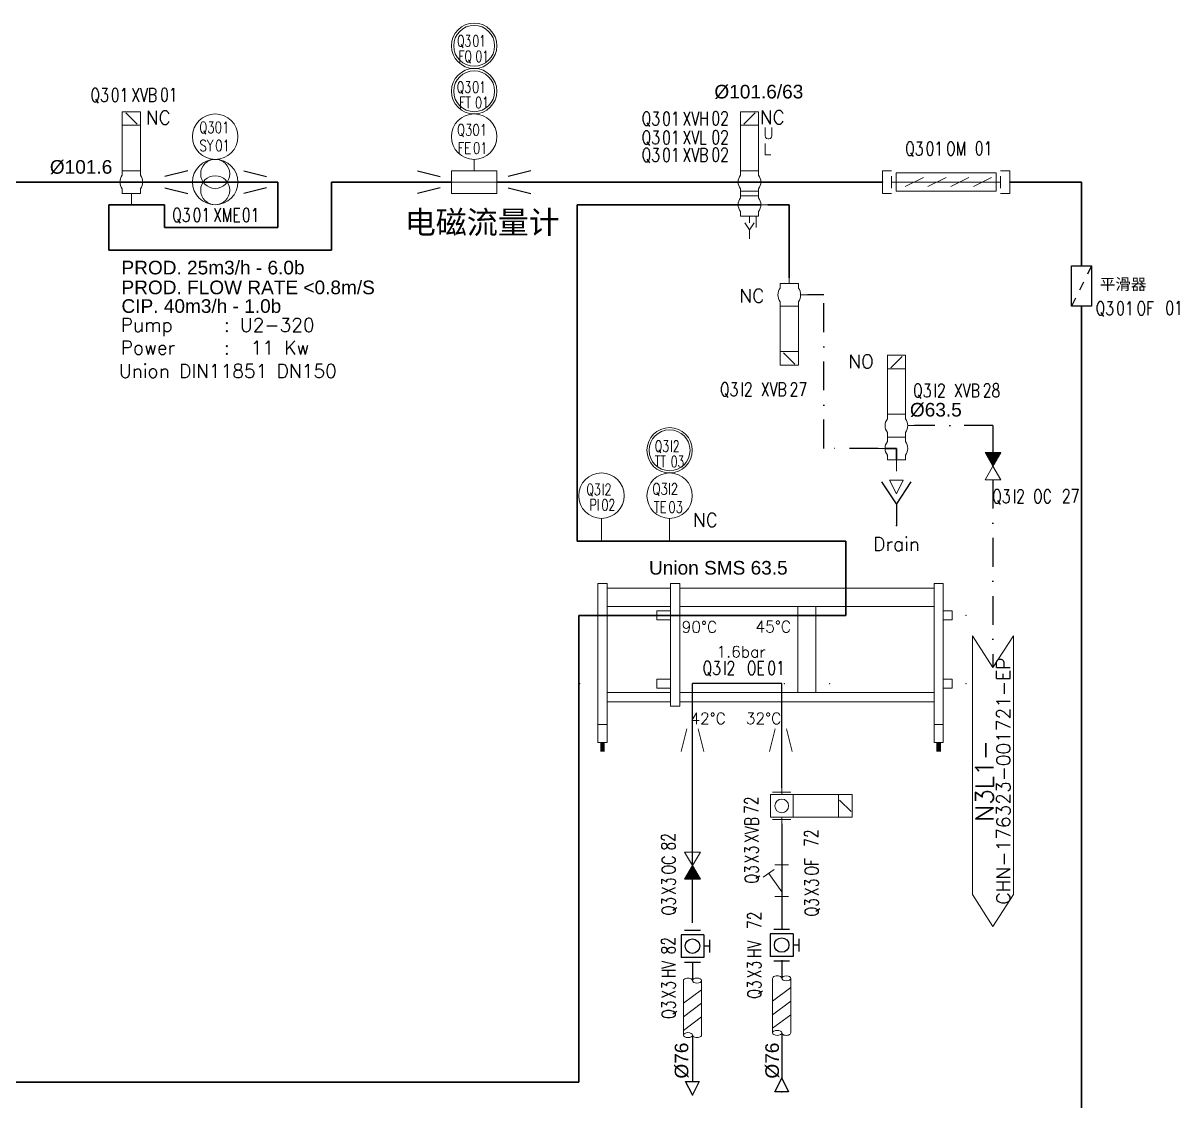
# Model space of a CAD drawing. Header units: inches. Extents: x 14952 to 16573, y 22099 to 23546.
# Drawn here: x 16231.4 to 16485.8, y 22697.6 to 22934.9 of the extents above; entities that cross this region are included whole.
import ezdxf
from ezdxf.enums import TextEntityAlignment as Align

# ---------------------------------------------------------------- set-up
doc = ezdxf.new("R2010")
doc.units = ezdxf.units.IN
doc.header["$MEASUREMENT"] = 0
for name, pattern in [('ACAD_ISO02W100', [15, 12, -3]), ('DASHDOT2', [12.7, 6.35, -3.175, 0, -3.175]), ('DASHED2', [9.525, 6.35, -3.175])]:
    doc.linetypes.add(name, pattern=pattern)
for name, color, linetype in [('14 Pipe Water Cold', 142, 'Continuous'), ('DIAMETRE', 7, 'Continuous'), ('MATERIEL-DIVERS', 7, 'Continuous'), ('POMPES-PROCESS', 7, 'Continuous'), ('REPERES', 7, 'Continuous'), ('Steam pipe', 231, 'Continuous'), ('techn-data', 7, 'Continuous'), ('TEXTES', 7, 'Continuous'), ('TUYAUTERIE-NEP', 4, 'DASHDOT2'), ('TUYAUTERIE-PROCESS', 30, 'Continuous'), ('TXT_FR', 7, 'Continuous'), ('VANNES', 7, 'Continuous')]:
    doc.layers.add(name, color=color, linetype=linetype)
for name, color, linetype, lineweight in [('19 Pipe Process', 30, 'Continuous', 30), ('31 Equipment', 7, 'Continuous', 9), ('33 Instruments Labels', 7, 'Continuous', 9), ('43 TXT Chinese', 7, 'Continuous', 9)]:
    doc.layers.add(name, color=color, linetype=linetype, lineweight=lineweight)
doc.layers.get('REPERES').off()
doc.styles.add('ROMANS', font='ROMANS.SHX')
doc.styles.get("Standard").update_dxf_attribs({"font": 'arial.ttf'})
doc.styles.add('USER1', font='TXT.SHX', dxfattribs={"bigfont": 'gbcbig.shx'})

# ---------------------------------------------------------------- blocks, each defined once
blk = doc.blocks.new('APV-INS-M-L-FE')
at = {"layer": '31 Equipment', "color": 7}
for p, q in [((0, -5), (0, -7.5)), ((-5, -7.5), (-5, -7.5)), ((-5, -7.5), (-5, -12.5)), ((5, -7.5), (-5, -7.5)), ((5, -12.5), (5, -7.5)), ((-5, -10), (5, -10)), ((-5, -12.5), (5, -12.5))]:
    blk.add_line(p, q, dxfattribs=at)
blk.add_circle((0, 0), 5, dxfattribs=at)
at = {"layer": '33 Instruments Labels', "style": 'ROMANS', "width": 0.8, "flags": 8}
blk.add_attdef('FE', text='', height=3, dxfattribs=at).set_placement((0, 0), align=Align.MIDDLE)
blk = doc.blocks.new('APV-INS-F-L-FT')
at = {"layer": '31 Equipment'}
for radius in [5, 4.5]:
    blk.add_circle((0, 0), radius, dxfattribs=at)
blk = doc.blocks.new('APV-INS-F-L-FQ')
at = {"layer": '31 Equipment'}
for radius in [5, 4.5]:
    blk.add_circle((0, 0), radius, dxfattribs=at)
blk = doc.blocks.new('CR')
at = {"color": 7}
for p, q in [((-2.5, 2.5), (2.5, 1.25)), ((2.5, 1.25), (2.5, 1.25)), ((2.5, -1.25), (-2.5, -2.5))]:
    blk.add_line(p, q, dxfattribs=at)
at = {"color": 7, "extrusion": (-1, 0, 0)}
blk.add_point((-2.5, 0), dxfattribs=at)
at = {"color": 7, "extrusion": (1, 0, 0)}
blk.add_point((2.5, 0), dxfattribs=at)
blk = doc.blocks.new('APV-PMP-GEN-RLOB-1')
at = {"layer": '31 Equipment', "ltscale": 38}
for p, q in [((-5, 0), (-7, 0)), ((5, 0), (7, 0))]:
    blk.add_line(p, q, dxfattribs=at)
at = {"layer": '31 Equipment', "color": 7}
for centre, radius in [((0, 0), 5), ((0, 1.8), 3.2), ((0, -1.8), 3.2)]:
    blk.add_circle(centre, radius, dxfattribs=at)
blk = doc.blocks.new('APV-INS-M-L-SY')
at = {"layer": '31 Equipment', "color": 7}
blk.add_circle((0, 0), 5, dxfattribs=at)
blk = doc.blocks.new('APV-VLV-SSEAT-SW42-3')
at = {"layer": '31 Equipment', "ltscale": 38}
for p, q in [((1.25, 15.25), (-1.25, 12.75)), ((-2, 2.5), (-2, 1.5)), ((2, 2.5), (2, 1.5)), ((-2, -2.5), (-2, -1.5)), ((2, -2.5), (-2, -2.5)), ((-2, -2.5), (2, -2.5)), ((0, -2.5), (0, -5)), ((2, -2.5), (2, -1.5))]:
    blk.add_line(p, q, dxfattribs=at)
at = {"layer": '31 Equipment'}
for p, q in [((-4, 0), (-2.5, 0)), ((2.5, 0), (4, 0))]:
    blk.add_line(p, q, dxfattribs=at)
at = {"layer": '31 Equipment', "lineweight": 30}
blk.add_line((2.5, 0), (-2.5, 0), dxfattribs=at)
at = {"layer": '31 Equipment', "ltscale": 38}
for points in [[(-2, 12.5), (2, 12.5), (2, 15.5), (-2, 15.5)], [(-2, 2.5), (2, 2.5), (2, 12.5), (-2, 12.5)]]:
    blk.add_lwpolyline(points, close=True, dxfattribs=at)
for start, end in [(143.1301, 216.8699), (323.1301, 36.8699)]:
    blk.add_arc((0, 0), 2.5, start, end, dxfattribs=at)
blk = doc.blocks.new('APV-VLV-DSEAT-DA34-3')
at = {"layer": '31 Equipment', "ltscale": 38}
for p, q in [((1.25, 20.25), (-1.25, 17.75)), ((-2, 7.5), (-2, 6.5)), ((2, 7.5), (2, 6.5)), ((-4, 5), (-2.5, 5)), ((-2, 3), (-2, 3.5)), ((2, 3), (2, 3.5)), ((4, 5), (2.5, 5)), ((-2, 2), (-2, 1.5)), ((2, 2), (2, 1.5)), ((-4, 0), (-2.5, 0)), ((-2, -2.5), (-2, -1.5)), ((-2, -2.5), (2, -2.5)), ((0, -2.5), (0, -4)), ((1.5, -2.5), (1.5, -5)), ((2, -2.5), (2, -1.5)), ((2.5, 0), (4, 0)), ((0, -5.5), (-1, -4)), ((1, -4), (0, -5.5)), ((0, -5.5), (0, -7.5))]:
    blk.add_line(p, q, dxfattribs=at)
at = {"layer": '31 Equipment', "lineweight": 30}
for p, q in [((-2.5, 5), (2.5, 5)), ((-2.5, 0), (2.5, 0))]:
    blk.add_line(p, q, dxfattribs=at)
at = {"layer": '31 Equipment', "ltscale": 38}
for points in [[(-2, 17.5), (2, 17.5), (2, 20.5), (-2, 20.5)], [(-2, 7.5), (2, 7.5), (2, 17.5), (-2, 17.5)], [(-2, 3), (2, 3), (2, 2), (-2, 2)]]:
    blk.add_lwpolyline(points, close=True, dxfattribs=at)
for centre, start, end in [((0, 5), 143.1301, 216.8699), ((0, 5), 323.1301, 36.8699), ((0, 0), 143.1301, 216.8699), ((0, 0), 323.1301, 36.8699)]:
    blk.add_arc(centre, 2.5, start, end, dxfattribs=at)
at = {"layer": '31 Equipment', "style": 'ROMANS', "flags": 8}
for tag, p in [('U', (3, 14.5)), ('L', (3, 11))]:
    blk.add_attdef(tag, p, '', height=2.5, dxfattribs=at)
blk = doc.blocks.new('APV-VLV-SSEAT-SW41-3')
at = {"layer": '31 Equipment', "ltscale": 38}
for p, q in [((1.25, 15.25), (-1.25, 12.75)), ((-2, 2.5), (-2, 1.5)), ((2, 2.5), (2, 1.5)), ((2.5, 0), (4, 0)), ((-2, -2.5), (-2, -1.5)), ((2, -2.5), (-2, -2.5)), ((-2, -2.5), (2, -2.5)), ((0, -2.5), (0, -5)), ((2, -2.5), (2, -1.5))]:
    blk.add_line(p, q, dxfattribs=at)
for points in [[(-2, 12.5), (2, 12.5), (2, 15.5), (-2, 15.5)], [(-2, 2.5), (2, 2.5), (2, 12.5), (-2, 12.5)]]:
    blk.add_lwpolyline(points, close=True, dxfattribs=at)
for start, end in [(143.1301, 216.8699), (323.1301, 36.8699)]:
    blk.add_arc((0, 0), 2.5, start, end, dxfattribs=at)
blk = doc.blocks.new('eee')
at = {"layer": 'techn-data', "style": 'ROMANS'}
for s, p in [('Pump', (11856.43, 26575.55)), ('Power', (11856.43, 26570.55)), ('Kw', (11892.43, 26570.55))]:
    blk.add_text(s, height=3, dxfattribs=at).set_placement(p)
for p in [(11880.43, 26575.55), (11880.43, 26570.55)]:
    blk.add_text(':', height=3, dxfattribs=at).set_placement(p, align=Align.RIGHT)
blk.add_attdef('Type', (11882.66, 26575.55), '', height=3, dxfattribs=at)
blk.add_attdef('Pui', text='', height=3, dxfattribs=at).set_placement((11890.18, 26570.55), align=Align.RIGHT)
blk = doc.blocks.new('REPNORM1')
at = {"layer": 'TEXTES', "style": 'ROMANS', "width": 0.75}
for tag, p in [('ZONE', (-9.75, -1.25)), ('SOUSZONE', (-5.25, -1.25)), ('ELEMENT', (-0.75, -1.25)), ('NUM', (5.59, -1.22))]:
    blk.add_attdef(tag, p, '', height=3, dxfattribs=at)
blk = doc.blocks.new('REPINS')
at = {"layer": 'TEXTES', "style": 'ROMANS', "width": 0.75}
for tag, p in [('ZONE', (-3.3, 1)), ('SOUSZONE', (0.1, 1)), ('NUM', (0.2, -3))]:
    blk.add_attdef(tag, p, '', height=2.5, dxfattribs=at)
blk.add_attdef('ELEMENT', text='', height=2.5, dxfattribs=at).set_placement((-0.2, -3), align=Align.RIGHT)
blk = doc.blocks.new('REPINS2')
at = {"layer": 'TEXTES', "style": 'ROMANS', "width": 0.7}
for tag, p in [('ZONE', (-3.35, 0.8)), ('SOUSZONE', (0.05, 0.8)), ('NUM', (0.7, -2.6))]:
    blk.add_attdef(tag, p, '', height=2.5, dxfattribs=at)
blk.add_attdef('ELEMENT', text='', height=2.5, dxfattribs=at).set_placement((-1.56, -2.59), align=Align.CENTER)
blk = doc.blocks.new('APV-FTG-CONX-SCREWED-1')
at = {"layer": '31 Equipment'}
for p, q in [((0, 2.5), (2, 2.5)), ((0, 1.33), (0, -1.33)), ((2, 2.5), (2, -2.5)), ((0, -1.33), (0, -1.33)), ((2, -2.5), (0, -2.5))]:
    blk.add_line(p, q, dxfattribs=at)
blk = doc.blocks.new('APV-MIX-DYN-1')
at = {"layer": '31 Equipment', "ltscale": 38}
for p, q in [((-6, 0), (-5, 0)), ((-5, 2), (-5, -2)), ((17, 2), (-5, 2)), ((18, 0), (-5, 0)), ((-4, -1), (0, 1)), ((1, -1), (5, 1)), ((6, -1), (10, 1)), ((11, -1), (15, 1)), ((17, -2), (17, 2)), ((-5, -2), (17, -2))]:
    blk.add_line(p, q, dxfattribs=at)
for p in [(-8, 0), (20, 0)]:
    blk.add_point(p, dxfattribs=at)
at = {"layer": '31 Equipment', "ltscale": 38, "xscale": -1}
blk.add_blockref('APV-FTG-CONX-SCREWED-1', (-6, 0), dxfattribs=at)
at = {"layer": '31 Equipment', "ltscale": 38}
blk.add_blockref('APV-FTG-CONX-SCREWED-1', (18, 0), dxfattribs=at)
blk = doc.blocks.new('APV-VLV-SSEAT-SW43-41')
at = {"layer": '31 Equipment', "ltscale": 38}
for p, q in [((1.25, 20.25), (-1.25, 17.75)), ((-2, 7.5), (-2, 6.5)), ((2, 7.5), (2, 6.5)), ((-2, 2.5), (-2, 3.5)), ((2, 2.5), (2, 3.5)), ((2.5, 5), (4, 5)), ((-2.5, 0), (-4, 0)), ((-2, 2.5), (2, 2.5)), ((-2, 2.5), (-2, 1.5)), ((2, 2.5), (2, 1.5)), ((-2, -1.5), (-2, -2.5)), ((-2, -2.5), (2, -2.5)), ((0, -2.5), (0, -5)), ((2, -1.5), (2, -2.5))]:
    blk.add_line(p, q, dxfattribs=at)
at = {"layer": '31 Equipment', "lineweight": 30}
for p, q in [((0, 0), (-2.5, 0)), ((0, -2.5), (0, 0))]:
    blk.add_line(p, q, dxfattribs=at)
at = {"layer": '31 Equipment', "ltscale": 38}
for points in [[(-2, 17.5), (2, 17.5), (2, 20.5), (-2, 20.5)], [(-2, 7.5), (2, 7.5), (2, 17.5), (-2, 17.5)]]:
    blk.add_lwpolyline(points, close=True, dxfattribs=at)
for centre, start, end in [((0, 5), 143.1301, 216.8699), ((0, 5), 323.1301, 36.8699), ((0, 0), 143.1301, 216.8699), ((0, 0), 323.1301, 36.8699)]:
    blk.add_arc(centre, 2.5, start, end, dxfattribs=at)
blk = doc.blocks.new('EGOUT')
at = {"color": 7}
for p, q in [((-3.2, 9.61), (0, 4.81)), ((0, 4.81), (3.2, 9.61)), ((0, 4.81), (0, 0))]:
    blk.add_line(p, q, dxfattribs=at)
at = {"color": 7, "extrusion": (0, -1, 0)}
blk.add_point((0, 0), dxfattribs=at)
at = {"layer": 'POMPES-PROCESS', "style": 'ROMANS'}
blk.add_attdef('EGOUT', text='', height=3, dxfattribs=at).set_placement((0, -4), align=Align.MIDDLE)
blk = doc.blocks.new('APV-SIGN-ARW-FLOW-1')
at = {"layer": '31 Equipment'}
for p, q in [((-1.5, -1.5), (-1.5, 1.5)), ((-1.5, 1.5), (1.5, 0)), ((1.5, 0), (-1.5, -1.5))]:
    blk.add_line(p, q, dxfattribs=at)
blk = doc.blocks.new('APV-FCE-NRV-GEN-1')
at = {"layer": '31 Equipment'}
h = blk.add_hatch(dxfattribs=at)
h.set_pattern_fill('ANSI31', color=256, scale=0.01, style=0)
h.set_pattern_definition([(45, (0, 0), (-0.02245064, 0.02245064), [])])
h.paths.add_polyline_path([(3, 1.75), (3, -1.75), (0, 0)])
at = {"layer": '31 Equipment', "linetype": 'ACAD_ISO02W100', "ltscale": 38}
for p, q in [((-3, 0), (-5, 0)), ((0, 0), (-3, 1.75)), ((-3, 1.75), (-3, -1.75)), ((0, 0), (-3, -1.75)), ((0, 0), (3, 1.75)), ((0, 0), (3, -1.75)), ((3, 1.75), (3, -1.75)), ((3, 0), (5, 0))]:
    blk.add_line(p, q, dxfattribs=at)
blk = doc.blocks.new('APV-SIGN-ARW-DWG-1')
at = {"layer": '31 Equipment'}
for p, q in [((-32, 4.49), (25, 4.49)), ((-32, 4.49), (-25, 0)), ((25, 4.49), (32, 0)), ((-25, 0), (-32, -4.49)), ((32, 0), (25, -4.49)), ((-32, -4.49), (25, -4.49))]:
    blk.add_line(p, q, dxfattribs=at)
at = {"layer": '31 Equipment', "style": 'ROMANS', "width": 0.8}
for tag, p in [('TEXT1', (0, 0.37)), ('TEXT2', (0, -3.63))]:
    blk.add_attdef(tag, text='', height=3, dxfattribs=at).set_placement(p, align=Align.CENTER)
blk = doc.blocks.new('PSTR')
at = {"color": 7}
for p, q in [((3, 1.5), (-3, 1.5)), ((-3, 1.5), (-3, -1.5)), ((-0.6, -0.3), (0.6, 0.3)), ((1.8, 0.9), (3, 1.5)), ((3, -1.5), (3, 1.5)), ((-3, -1.5), (-1.8, -0.9)), ((-3, -1.5), (3, -1.5))]:
    blk.add_line(p, q, dxfattribs=at)
at = {"color": 7, "extrusion": (-1, 0, 0)}
blk.add_point((-3, 0), dxfattribs=at)
at = {"color": 7, "extrusion": (1, 0, 0)}
blk.add_point((3, 0), dxfattribs=at)
blk = doc.blocks.new('FLE23-A')
at = {"color": 7}
for p, q in [((0, 1.5), (-3, 0)), ((-3, 0), (0, -1.5)), ((0, -1.5), (0, 1.5))]:
    blk.add_line(p, q, dxfattribs=at)
at = {"layer": 'MATERIEL-DIVERS', "color": 7, "extrusion": (-1, 0, 0)}
blk.add_point((-3, 0), dxfattribs=at)
at = {"layer": 'MATERIEL-DIVERS', "color": 2}
for p in [(-3, 0), (0, 0)]:
    blk.add_point(p, dxfattribs=at)
at = {"layer": 'MATERIEL-DIVERS', "color": 7, "extrusion": (1, 0, 0)}
blk.add_point((0, 0), dxfattribs=at)
blk = doc.blocks.new('APV-OTH-GEN-INSULATE-1')
at = {"layer": '31 Equipment'}
for p, q in [((6, 2), (-6, 2)), ((-5, -2), (-2, 2)), ((-2, -2), (1, 2)), ((1, -2), (4, 2)), ((-6, -2), (6, -2))]:
    blk.add_line(p, q, dxfattribs=at)
for centre, major_axis in [((-6, 1), (0, 1)), ((6, -1), (0, -1))]:
    blk.add_ellipse(centre, major_axis=major_axis, ratio=0.547943, start_param=0, end_param=3.141593, dxfattribs=at)
at = {"layer": '31 Equipment', "extrusion": (0, 0, -1)}
for centre, major_axis in [((-6, -1), (0, -1)), ((6, 1), (0, 1))]:
    blk.add_ellipse(centre, major_axis=major_axis, ratio=0.547943, dxfattribs=at)
blk = doc.blocks.new('APV-VLV-BFLY-SVS-3')
at = {"layer": '31 Equipment', "ltscale": 38}
for p, q in [((1.25, 15.25), (-1.25, 12.75)), ((-2.5, 0), (-4, 0)), ((2.5, 2.5), (-2.5, 2.5)), ((-2.5, 2.5), (-2.5, -2.5)), ((2.5, -2.5), (2.5, 2.5)), ((2.5, 0), (4, 0)), ((-2.5, -2.5), (2.5, -2.5))]:
    blk.add_line(p, q, dxfattribs=at)
at = {"layer": '31 Equipment'}
for p, q in [((-3, 2), (-3, -2)), ((3, -2), (3, 2))]:
    blk.add_line(p, q, dxfattribs=at)
at = {"layer": '31 Equipment', "ltscale": 38}
for points in [[(-2.5, 12.5), (2.5, 12.5), (2.5, 15.5), (-2.5, 15.5)], [(-2.5, 2.5), (2.5, 2.5), (2.5, 12.5), (-2.5, 12.5)]]:
    blk.add_lwpolyline(points, close=True, dxfattribs=at)
blk.add_circle((0, 0), 1.5, dxfattribs=at)
blk = doc.blocks.new('APV-HEX-PLAT-12')
at = {"layer": '31 Equipment'}
for p, q in [((-1, 2), (-1, 37)), ((-1, 37), (1, 37)), ((1, 37), (1, 2)), ((1, 36), (15, 36)), ((15, 37), (15, 10)), ((17, 37), (15, 37)), ((17, 10), (17, 37)), ((17, 36), (73, 36)), ((73, 37), (73, 2)), ((75, 37), (73, 37)), ((75, 37), (75, 2)), ((15, 32), (1, 32)), ((12, 31), (12, 29)), ((15, 31), (12, 31)), ((17, 32), (73, 32)), ((43, 13), (43, 32)), ((47, 32), (47, 13)), ((75, 31), (77, 31)), ((77, 31), (77, 29)), ((12, 29), (15, 29)), ((77, 29), (75, 29)), ((12, 16), (15, 16)), ((12, 14), (12, 16)), ((75, 16), (77, 16)), ((77, 16), (77, 14)), ((15, 13), (1, 13)), ((15, 14), (12, 14)), ((17, 13), (73, 13)), ((77, 14), (75, 14)), ((1, 11), (15, 11)), ((17, 11), (73, 11)), ((15, 10), (17, 10)), ((-1, 6), (1, 6)), ((73, 6), (75, 6)), ((1, 2), (-1, 2)), ((73, 2), (75, 2))]:
    blk.add_line(p, q, dxfattribs=at)
at = {"layer": '31 Equipment', "ltscale": 38}
for p in [(-5, 30), (40, 30), (50, 30), (80, 30), (-5, 15), (40, 15), (50, 15), (80, 15)]:
    blk.add_point(p, dxfattribs=at)
at = {"layer": '31 Equipment'}
for points in [[(0.5, 2), (-0.5, 2), (0.5, 0), (-0.5, 0)], [(74.5, 2), (73.5, 2), (74.5, 0), (73.5, 0)]]:
    blk.add_trace(points, dxfattribs=at)
blk = doc.blocks.new('APV-FILT-GEN-Y-1')
at = {"layer": '31 Equipment'}
for p, q in [((-3.5, -1.5), (-3.5, 1.5)), ((-3.5, 0), (3.5, 0)), ((-2.5, 0), (1.6, -2.87)), ((3.5, 1.5), (3.5, -1.5)), ((2.46, -1.64), (0.74, -4.1))]:
    blk.add_line(p, q, dxfattribs=at)
blk = doc.blocks.new('APV-INS-M-L-TE')
at = {"layer": '31 Equipment', "color": 7}
blk.add_line((0, -5), (0, -10), dxfattribs=at)
blk.add_circle((0, 0), 5, dxfattribs=at)
at = {"layer": '33 Instruments Labels', "style": 'ROMANS', "width": 0.8, "flags": 8}
blk.add_attdef('TE', text='', height=3, dxfattribs=at).set_placement((0, 0), align=Align.MIDDLE)
blk = doc.blocks.new('APV-INS-M-L-PI')
at = {"layer": '31 Equipment', "color": 7}
blk.add_line((0, -5), (0, -10), dxfattribs=at)
blk.add_circle((0, 0), 5, dxfattribs=at)
at = {"layer": '33 Instruments Labels', "style": 'ROMANS', "width": 0.8, "flags": 8}
blk.add_attdef('PI', text='', height=3, dxfattribs=at).set_placement((0, 0), align=Align.MIDDLE)
blk = doc.blocks.new('APV-INS-F-L-TT')
at = {"layer": '31 Equipment'}
for radius in [5, 4.5]:
    blk.add_circle((0, 0), radius, dxfattribs=at)
blk = doc.blocks.new('VALVBUTT A BRIDES')
at = {"layer": 'VANNES'}
for p, q in [((-1.4, 3.77), (1.4, 3.77)), ((0, 3.77), (0, 2.5)), ((-3.5, -1.73), (-3.5, 1.74)), ((-2.5, 2.5), (-2.5, -2.5)), ((-2.5, 2.5), (2.5, 2.5)), ((2.5, 2.5), (2.5, -2.5)), ((3.5, -1.73), (3.5, 1.74)), ((-2.5, -2.5), (2.5, -2.5))]:
    blk.add_line(p, q, dxfattribs=at)
blk.add_circle((0, 0), 1.6, dxfattribs=at)
blk = doc.blocks.new('REPNORM')
at = {"layer": 'TEXTES', "style": 'ROMANS', "width": 0.75}
for tag, p in [('ZONE', (-9.75, -1.25)), ('SOUSZONE', (-5.25, -1.25)), ('ELEMENT', (0, -1.25)), ('NUM', (4.5, -1.25))]:
    blk.add_attdef(tag, p, '', height=3, dxfattribs=at)
blk = doc.blocks.new('APV-FCE-GEN-REDCON-1')
at = {"layer": '31 Equipment', "color": 7}
for p, q in [((-2.5, 2.5), (2.5, 1.25)), ((2.5, 1.25), (2.5, 1.25)), ((2.5, -1.25), (-2.5, -2.5))]:
    blk.add_line(p, q, dxfattribs=at)

msp = doc.modelspace()

# ---------------------------------------------------------------- linework, layer by layer
at = {"layer": '14 Pipe Water Cold'}
for p, q in [((16378.75, 22736.78), (16378.75, 22789.48)), ((16398.4, 22789.48), (16378.75, 22789.48)), ((16398.4, 22766.54), (16398.4, 22789.48)), ((16398.4, 22758.57), (16398.4, 22735.55)), ((16378.75, 22736.78), (16378.75, 22736.78)), ((16378.75, 22728.16), (16378.75, 22724.07)), ((16398.4, 22728.55), (16398.4, 22724.57)), ((16378.75, 22712.07), (16378.75, 22701.89)), ((16398.4, 22712.57), (16398.4, 22702.57))]:
    msp.add_line(p, q, dxfattribs=at)
at = {"layer": '19 Pipe Process'}
for p, q in [((16287.51, 22899.91), (16196.15, 22899.91)), ((16287.51, 22899.91), (16280.7, 22899.91)), ((16287.51, 22899.91), (16287.51, 22889.91)), ((16299.3, 22884.91), (16299.3, 22899.91)), ((16325.7, 22899.91), (16299.3, 22899.91)), ((16345.7, 22899.91), (16335.7, 22899.91)), ((16420.59, 22899.91), (16345.7, 22899.91)), ((16262.51, 22894.91), (16250.32, 22894.91)), ((16250.32, 22894.91), (16250.32, 22884.91)), ((16262.51, 22889.91), (16262.51, 22894.91)), ((16383.31, 22894.91), (16353.36, 22894.91)), ((16353.36, 22820.85), (16353.36, 22894.91)), ((16388.81, 22894.91), (16377.81, 22894.91)), ((16395.31, 22894.91), (16400.06, 22894.91)), ((16400.06, 22894.91), (16400.06, 22878.82)), ((16287.51, 22889.91), (16262.51, 22889.91)), ((16250.32, 22884.91), (16299.3, 22884.91)), ((16412.49, 22820.85), (16353.36, 22820.85)), ((16412.49, 22804.48), (16412.49, 22820.85)), ((16353.75, 22701.71), (16353.75, 22804.48)), ((16353.75, 22804.48), (16412.49, 22804.48))]:
    msp.add_line(p, q, dxfattribs=at)
for points in [[(16464.38, 22881.43), (16464.38, 22881.43), (16464.38, 22899.91), (16448.59, 22899.91)], [(16464.38, 22681.42), (16464.38, 22872.61)], [(15894.86, 22298.18), (16012.81, 22298.18), (16012.81, 22335.89), (15741.87, 22335.89), (15741.87, 22701.71), (16353.75, 22701.71)]]:
    msp.add_lwpolyline(points, dxfattribs=at)
at = {"layer": 'TUYAUTERIE-NEP'}
for p, q in [((16407.65, 22875.07), (16404.06, 22875.07)), ((16407.65, 22841.27), (16407.65, 22875.07)), ((16444.9, 22846.27), (16427.65, 22846.27)), ((16419.65, 22841.27), (16407.65, 22841.27))]:
    msp.add_line(p, q, dxfattribs=at)
for points in [[(16444.9, 22846.27), (16444.9, 22840.36)], [(16444.9, 22834.36), (16444.9, 22793.02)]]:
    msp.add_lwpolyline(points, dxfattribs=at)

# ---------------------------------------------------------------- block references
at = {"layer": '14 Pipe Water Cold', "rotation": 270}
for p in [(16378.75, 22731.66), (16398.39, 22731.9)]:
    msp.add_blockref('VALVBUTT A BRIDES', p, dxfattribs=at)
at = {"layer": '31 Equipment'}
for name, p in [('APV-INS-M-L-SY', (16273.7, 22909.91)), ('APV-PMP-GEN-RLOB-1', (16273.7, 22899.91)), ('APV-HEX-PLAT-12', (16358.94, 22774.48))]:
    msp.add_blockref(name, p, dxfattribs=at)
at = {"layer": '31 Equipment', "rotation": 180}
msp.add_blockref('APV-MIX-DYN-1', (16440.59, 22899.91), dxfattribs=at)
at = {"layer": '31 Equipment', "xscale": -1}
for name, p in [('APV-INS-F-L-TT', (16373.72, 22840.85)), ('APV-INS-M-L-PI', (16358.72, 22830.85)), ('APV-INS-M-L-TE', (16373.72, 22830.85))]:
    msp.add_blockref(name, p, dxfattribs=at)
at = {"layer": '31 Equipment', "xscale": -1, "rotation": 270}
for name, p in [('APV-FCE-GEN-REDCON-1', (16378.75, 22777.05)), ('APV-FCE-GEN-REDCON-1', (16398.23, 22777.05)), ('APV-OTH-GEN-INSULATE-1', (16378.75, 22718.07)), ('APV-OTH-GEN-INSULATE-1', (16398.4, 22718.57))]:
    msp.add_blockref(name, p, dxfattribs=at)
at = {"layer": 'MATERIEL-DIVERS', "xscale": -1}
for p in [(16265.14, 22899.86), (16340.7, 22899.91)]:
    msp.add_blockref('CR', p, dxfattribs=at)
at = {"layer": 'MATERIEL-DIVERS'}
for p in [(16282.47, 22899.86), (16320.7, 22899.91)]:
    msp.add_blockref('CR', p, dxfattribs=at)
at = {"layer": 'MATERIEL-DIVERS', "linetype": 'DASHED2', "xscale": -1.469999999999999, "yscale": 1.469999999999999, "zscale": 1.469999999999999, "rotation": 90}
msp.add_blockref('PSTR', (16464.38, 22877.02), dxfattribs=at)
at = {"layer": 'MATERIEL-DIVERS', "xscale": -1}
for name, p, rotation in [('APV-FCE-NRV-GEN-1', (16444.9, 22837.36), 270), ('APV-SIGN-ARW-FLOW-1', (16423.65, 22832.77), 90), ('FLE23-A', (16378.75, 22701.89), 270), ('FLE23-A', (16398.4, 22699.57), 90)]:
    msp.add_blockref(name, p, dxfattribs=dict(at, rotation=rotation))
at = {"layer": 'MATERIEL-DIVERS'}
ref = msp.add_blockref('EGOUT', (16423.65, 22824.27), dxfattribs=dict(at, xscale=-1))
ref.add_attrib('EGOUT', 'Drain', dxfattribs={"layer": 'POMPES-PROCESS', "height": 3, "style": 'ROMANS'}).set_placement((16423.65, 22820.27), align=Align.MIDDLE)
ref = msp.add_blockref('APV-SIGN-ARW-DWG-1', (16444.9, 22768.02), dxfattribs=dict(at, rotation=270))
ref.add_attrib('TEXT1', 'N3L1-', dxfattribs={"layer": '31 Equipment', "height": 4, "rotation": 90, "style": 'USER1'}).set_placement((16445.02, 22768.02), align=Align.CENTER)
ref.add_attrib('TEXT2', 'CHN-176323-001721-EP', dxfattribs={"layer": '31 Equipment', "height": 3, "rotation": 90, "style": 'USER1'}).set_placement((16448.71, 22768.02), align=Align.CENTER)
at = {"layer": 'MATERIEL-DIVERS', "rotation": 270}
msp.add_blockref('APV-FCE-NRV-GEN-1', (16378.75, 22749.39), dxfattribs=at)
at = {"layer": 'REPERES'}
for name, p, values in [('REPINS2', (16330.27, 22928.93), {'ZONE': 'Q3', 'SOUSZONE': '01', 'NUM': '01', 'ELEMENT': 'FQ'}), ('REPNORM1', (16255.97, 22918.84, 0), {'ZONE': 'Q3', 'SOUSZONE': '01', 'ELEMENT': 'XVB', 'NUM': '01'}), ('REPINS2', (16330.23, 22918.76), {'ZONE': 'Q3', 'SOUSZONE': '01', 'NUM': '01', 'ELEMENT': 'FT'}), ('REPNORM1', (16377.32, 22913.65, 0), {'ZONE': 'Q3', 'SOUSZONE': '01', 'ELEMENT': 'XVH', 'NUM': '02'}), ('REPINS', (16273.5, 22909.69), {'ZONE': 'Q3', 'SOUSZONE': '01', 'ELEMENT': 'SY', 'NUM': '01'}), ('REPINS', (16330.23, 22909.14), {'ZONE': 'Q3', 'SOUSZONE': '01', 'ELEMENT': 'FE', 'NUM': '01'}), ('REPNORM1', (16377.32, 22909.47, 0), {'ZONE': 'Q3', 'SOUSZONE': '01', 'ELEMENT': 'XVL', 'NUM': '02'}), ('REPNORM1', (16377.32, 22905.65, 0), {'ZONE': 'Q3', 'SOUSZONE': '01', 'ELEMENT': 'XVB', 'NUM': '02'}), ('REPNORM1', (16435.32, 22907.04, 0), {'ZONE': 'Q3', 'SOUSZONE': '01', 'ELEMENT': 'OM', 'NUM': '01'}), ('REPNORM1', (16273.98, 22892.4, 0), {'ZONE': 'Q3', 'SOUSZONE': '01', 'ELEMENT': 'XME', 'NUM': '01'}), ('REPNORM1', (16477.25, 22871.87, 0), {'ZONE': 'Q3', 'SOUSZONE': '01', 'ELEMENT': 'OF', 'NUM': '01'}), ('REPNORM1', (16394.55, 22854), {'ZONE': 'Q3', 'SOUSZONE': 'I2', 'ELEMENT': 'XVB', 'NUM': '27'}), ('REPNORM1', (16437.06, 22853.76), {'ZONE': 'Q3', 'SOUSZONE': 'I2', 'ELEMENT': 'XVB', 'NUM': '28'}), ('REPINS', (16373.25, 22830.08), {'ZONE': 'Q3', 'SOUSZONE': 'I2', 'ELEMENT': 'TE', 'NUM': '03'}), ('REPNORM1', (16454.48, 22830.48), {'ZONE': 'Q3', 'SOUSZONE': 'I2', 'ELEMENT': 'OC', 'NUM': '27'}), ('REPNORM', (16390.73, 22792.63), {'ZONE': 'Q3', 'SOUSZONE': 'I2', 'ELEMENT': 'OE', 'NUM': '01'})]:
    msp.add_blockref(name, p, dxfattribs=at).add_auto_attribs(values)
ref = msp.add_blockref('REPINS2', (16373.25, 22839.7), dxfattribs=at)
ref.add_attrib('ZONE', 'Q3', (16370.46, 22840.5), dxfattribs={"layer": 'TEXTES', "height": 2.5, "style": 'ROMANS', "width": 0.7})
ref.add_attrib('SOUSZONE', 'I2', (16373.83, 22840.5), dxfattribs={"layer": 'TEXTES', "height": 2.5, "style": 'ROMANS', "width": 0.7})
ref.add_attrib('NUM', '03', (16373.95, 22837.1), dxfattribs={"layer": 'TEXTES', "height": 2.5, "style": 'ROMANS', "width": 0.7})
ref.add_attrib('ELEMENT', 'TT', dxfattribs={"layer": 'TEXTES', "height": 2.5, "style": 'ROMANS', "width": 0.7}).set_placement((16371.69, 22837.11), align=Align.CENTER)
ref = msp.add_blockref('REPINS2', (16358.76, 22830.18), dxfattribs=at)
ref.add_attrib('ZONE', 'Q3', (16355.41, 22830.98), dxfattribs={"layer": 'TEXTES', "height": 2.5, "style": 'ROMANS', "width": 0.7})
ref.add_attrib('SOUSZONE', 'I2', (16358.81, 22830.98), dxfattribs={"layer": 'TEXTES', "height": 2.5, "style": 'ROMANS', "width": 0.7})
ref.add_attrib('NUM', '02', (16358.74, 22827.58), dxfattribs={"layer": 'TEXTES', "height": 2.5, "style": 'ROMANS', "width": 0.7})
ref.add_attrib('ELEMENT', 'PI', dxfattribs={"layer": 'TEXTES', "height": 2.5, "style": 'ROMANS', "width": 0.7}).set_placement((16357.2, 22827.58), align=Align.CENTER)
at = {"layer": 'REPERES', "rotation": 89.99999999999999}
for p, values in [((16392.02, 22755.19), {'ZONE': 'Q3', 'SOUSZONE': 'X3', 'ELEMENT': 'XVB', 'NUM': '72'}), ((16405.22, 22747.94), {'ZONE': 'Q3', 'SOUSZONE': 'X3', 'ELEMENT': 'OF', 'NUM': '72'}), ((16392.63, 22729.83), {'ZONE': 'Q3', 'SOUSZONE': 'X3', 'ELEMENT': 'HV', 'NUM': '72'})]:
    msp.add_blockref('REPNORM1', p, dxfattribs=at).add_auto_attribs(values)
at = {"layer": 'REPERES'}
ref = msp.add_blockref('REPNORM1', (16373.74, 22748.2), dxfattribs=dict(at, rotation=89.99999999999999))
ref.add_attrib('ZONE', 'Q3', (16374.99, 22738.45), dxfattribs={"layer": 'TEXTES', "height": 3, "rotation": 90, "style": 'ROMANS', "width": 0.75})
ref.add_attrib('SOUSZONE', 'X3', (16374.99, 22742.95), dxfattribs={"layer": 'TEXTES', "height": 3, "rotation": 90, "style": 'ROMANS', "width": 0.75})
ref.add_attrib('ELEMENT', 'OC', (16374.99, 22747.45), dxfattribs={"layer": 'TEXTES', "height": 3, "rotation": 90, "style": 'ROMANS', "width": 0.75})
ref.add_attrib('NUM', '82', (16374.96, 22752.72), dxfattribs={"layer": 'TEXTES', "height": 3, "rotation": 90, "style": 'ROMANS', "width": 0.75})
ref = msp.add_blockref('REPNORM1', (16373.74, 22725.38), dxfattribs=dict(at, rotation=89.99999999999999))
ref.add_attrib('ZONE', 'Q3', (16374.99, 22715.63), dxfattribs={"layer": 'TEXTES', "height": 3, "rotation": 90, "style": 'ROMANS', "width": 0.75})
ref.add_attrib('SOUSZONE', 'X3', (16374.99, 22720.13), dxfattribs={"layer": 'TEXTES', "height": 3, "rotation": 90, "style": 'ROMANS', "width": 0.75})
ref.add_attrib('ELEMENT', 'HV', (16374.99, 22724.63), dxfattribs={"layer": 'TEXTES', "height": 3, "rotation": 90, "style": 'ROMANS', "width": 0.75})
ref.add_attrib('NUM', '82', (16374.96, 22729.83), dxfattribs={"layer": 'TEXTES', "height": 3, "rotation": 90, "style": 'ROMANS', "width": 0.75})
at = {"layer": 'Steam pipe', "xscale": -1, "rotation": 270}
msp.add_blockref('APV-FILT-GEN-Y-1', (16398.4, 22746.09), dxfattribs=at)
at = {"layer": 'techn-data'}
msp.add_blockref('eee', (4396.47, -3708.6), dxfattribs=at).add_auto_attribs({'Type': 'U2-320', 'Pui': '11'})
at = {"layer": 'TUYAUTERIE-PROCESS'}
for name, p in [('APV-INS-F-L-FQ', (16330.7, 22929.91)), ('APV-INS-F-L-FT', (16330.7, 22919.91)), ('APV-INS-M-L-FE', (16330.7, 22909.91))]:
    msp.add_blockref(name, p, dxfattribs=at)
at = {"layer": 'VANNES', "xscale": -1}
msp.add_blockref('APV-VLV-SSEAT-SW42-3', (16255.24, 22899.91), dxfattribs=at)
at = {"layer": 'VANNES'}
msp.add_blockref('APV-VLV-DSEAT-DA34-3', (16391.31, 22894.91), dxfattribs=at).add_auto_attribs({'U': 'U', 'L': 'L'})
at = {"layer": 'VANNES', "xscale": -1, "rotation": 180}
msp.add_blockref('APV-VLV-SSEAT-SW41-3', (16400.06, 22875.07), dxfattribs=at)
at = {"layer": 'VANNES'}
msp.add_blockref('APV-VLV-SSEAT-SW43-41', (16423.65, 22841.27), dxfattribs=at)
at = {"layer": 'VANNES', "rotation": 270}
msp.add_blockref('APV-VLV-BFLY-SVS-3', (16398.4, 22762.54), dxfattribs=at)

# ---------------------------------------------------------------- texts
at = {"layer": '31 Equipment', "color": 1, "insert": (16478.66, 22878.68), "char_height": 2.5, "width": 28.4552, "attachment_point": 3, "style": 'ROMANS'}
msp.add_mtext('{\\fKaiTi|b0|i0|c134|p49;平滑器}', dxfattribs=at)
at = {"layer": '43 TXT Chinese', "insert": (16315.44, 22893.55), "char_height": 5, "width": 36.4455, "attachment_point": 1}
msp.add_mtext('{\\fKaiTi|b0|i0|c134|p49;电磁流量计}', dxfattribs=at)
at = {"layer": 'DIAMETRE'}
for s, p in [('%%C101.6/63', (16383.58, 22918.32)), ('%%C101.6', (16237.3, 22901.75)), ('PROD. 25m3/h - 6.0b', (16253.07, 22879.58)), ('PROD. FLOW RATE <0.8m/S', (16253.07, 22875.22)), ('CIP. 40m3/h - 1.0b', (16253.07, 22871.11)), ('%%C63.5', (16426.62, 22848.28)), ('Union SMS 63.5', (16369.19, 22813.48))]:
    msp.add_text(s, height=3, dxfattribs=at).set_placement(p)
for p in [(16377.84, 22702.5), (16397.79, 22702.5)]:
    msp.add_text('%%C76', height=3, rotation=90, dxfattribs=at).set_placement(p)
at = {"layer": 'techn-data', "color": 1, "style": 'ROMANS'}
for s, p in [('90°C', (16376.36, 22800.69)), ('45°C', (16392.62, 22800.76)), ('1.6bar', (16384.05, 22795.25)), ('42°C', (16378.27, 22780.55)), ('32°C', (16390.49, 22780.55))]:
    msp.add_text(s, height=2.5, dxfattribs=at).set_placement(p)
at = {"layer": 'TEXTES', "style": 'ROMANS'}
for s, p in [('NC', (16258.4, 22912.58)), ('NC', (16393.55, 22912.64)), ('NC', (16389.06, 22873.36)), ('NO', (16413.03, 22858.9)), ('NC', (16378.84, 22823.99))]:
    msp.add_text(s, height=3, dxfattribs=at).set_placement(p)
at = {"layer": 'TXT_FR', "style": 'ROMANS'}
msp.add_text('Union DIN11851 DN150', height=3, dxfattribs=at).set_placement((16252.51, 22856.81))

doc.saveas('drawing.dxf')
